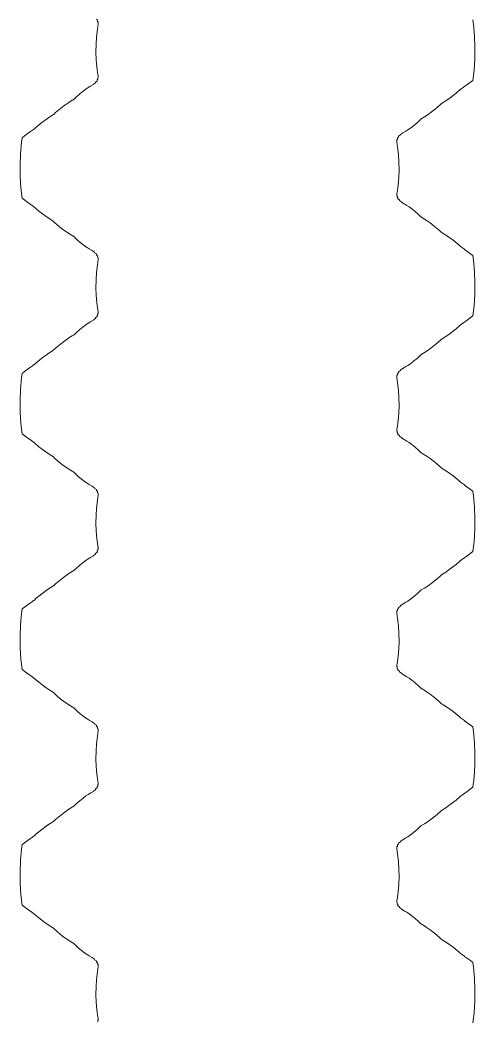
# Model space of a CAD drawing. Header units: millimetres. Extents: x -1 to 1, y -50 to 52.
# Drawn here: x -0.965 to 0.965, y -45.62 to -41.372 of the extents above; entities that cross this region are included whole.
import ezdxf

# ---------------------------------------------------------------- set-up
doc = ezdxf.new("R2010")
doc.units = ezdxf.units.MM
doc.layers.add('rack1', color=7, linetype='CONTINUOUS', lineweight=0)
doc.layers.add('rack2', color=7, linetype='CONTINUOUS', lineweight=0)

msp = doc.modelspace()

# ---------------------------------------------------------------- linework, layer by layer
at = {"layer": 'rack1'}
for p, q in [((-0.636, -41.373), (-0.6411, -41.3691)), ((-0.6363, -41.3784), (-0.636, -41.373)), ((-0.6404, -41.4435), (-0.6368, -41.4117)), ((-0.6368, -41.4117), (-0.6331, -41.3889)), ((-0.6333, -41.3809), (-0.6363, -41.3784)), ((-0.6341, -41.3879), (-0.6333, -41.3809)), ((-0.6331, -41.3889), (-0.6341, -41.3879)), ((-0.6425, -41.4758), (-0.6404, -41.4435)), ((-0.6429, -41.5083), (-0.6425, -41.4758)), ((-0.6416, -41.5407), (-0.6429, -41.5083)), ((-0.6388, -41.5727), (-0.6416, -41.5407)), ((-0.6344, -41.6041), (-0.6388, -41.5727)), ((-0.6384, -41.6266), (-0.6344, -41.6233)), ((-0.6382, -41.6312), (-0.6384, -41.6266)), ((-0.6349, -41.6171), (-0.6329, -41.6153)), ((-0.6344, -41.6233), (-0.6349, -41.6171)), ((-0.6338, -41.6074), (-0.6344, -41.6041)), ((-0.634, -41.6075), (-0.6338, -41.6074)), ((-0.6329, -41.6153), (-0.634, -41.6075)), ((-0.6975, -41.6741), (-0.6854, -41.6654)), ((-0.6854, -41.6654), (-0.6758, -41.6591)), ((-0.6758, -41.6591), (-0.6688, -41.6551)), ((-0.6688, -41.6551), (-0.6642, -41.6527)), ((-0.6642, -41.6527), (-0.6641, -41.6523)), ((-0.6641, -41.6523), (-0.6532, -41.646)), ((-0.6532, -41.646), (-0.6531, -41.6443)), ((-0.6531, -41.6443), (-0.6445, -41.6387)), ((-0.6445, -41.6357), (-0.6382, -41.6312)), ((-0.6445, -41.6387), (-0.6445, -41.6357)), ((-0.7583, -41.7218), (-0.7437, -41.7127)), ((-0.7437, -41.7127), (-0.7396, -41.7105)), ((-0.7396, -41.7105), (-0.7386, -41.7095)), ((-0.7386, -41.7095), (-0.7356, -41.7077)), ((-0.7356, -41.7077), (-0.7272, -41.6994)), ((-0.7272, -41.6994), (-0.7115, -41.6854)), ((-0.7115, -41.6854), (-0.6975, -41.6741)), ((-0.8144, -41.7654), (-0.794, -41.748)), ((-0.794, -41.748), (-0.7751, -41.7335)), ((-0.7751, -41.7335), (-0.7583, -41.7218)), ((-0.8721, -41.8073), (-0.8484, -41.7898)), ((-0.8484, -41.7898), (-0.8266, -41.7753)), ((-0.8266, -41.7753), (-0.8221, -41.7727)), ((-0.8221, -41.7727), (-0.8144, -41.7654)), ((-0.9205, -41.8454), (-0.9116, -41.8397)), ((-0.9116, -41.8397), (-0.9083, -41.8364)), ((-0.9083, -41.8364), (-0.9039, -41.8339)), ((-0.9039, -41.8339), (-0.8974, -41.828)), ((-0.8974, -41.828), (-0.8721, -41.8073)), ((-0.959, -41.8912), (-0.9563, -41.8718)), ((-0.9563, -41.8718), (-0.9466, -41.8642)), ((-0.9466, -41.8642), (-0.921, -41.8459)), ((-0.921, -41.8459), (-0.9205, -41.8454)), ((-0.9633, -41.9394), (-0.959, -41.8912)), ((-0.9651, -41.988), (-0.9633, -41.9394)), ((-0.9645, -42.0366), (-0.9651, -41.988)), ((-0.9614, -42.0851), (-0.9645, -42.0366)), ((-0.9565, -42.1284), (-0.9614, -42.0851)), ((-0.9321, -42.1467), (-0.9565, -42.1284)), ((-0.9161, -42.1575), (-0.9321, -42.1467)), ((-0.9142, -42.1595), (-0.9161, -42.1575)), ((-0.9075, -42.1635), (-0.9142, -42.1595)), ((-0.9028, -42.168), (-0.9075, -42.1635)), ((-0.9007, -42.1692), (-0.9028, -42.168)), ((-0.8846, -42.183), (-0.9007, -42.1692)), ((-0.8601, -42.2021), (-0.8846, -42.183)), ((-0.8372, -42.218), (-0.8601, -42.2021)), ((-0.8233, -42.2268), (-0.8372, -42.218)), ((-0.8222, -42.2279), (-0.8233, -42.2268)), ((-0.8214, -42.2283), (-0.8222, -42.2279)), ((-0.804, -42.244), (-0.8214, -42.2283)), ((-0.7843, -42.2599), (-0.804, -42.244)), ((-0.7664, -42.273), (-0.7843, -42.2599)), ((-0.7507, -42.2833), (-0.7664, -42.273)), ((-0.7373, -42.2912), (-0.7507, -42.2833)), ((-0.7192, -42.3082), (-0.7373, -42.2912)), ((-0.7042, -42.3208), (-0.7192, -42.3082)), ((-0.6912, -42.3308), (-0.7042, -42.3208)), ((-0.6803, -42.3383), (-0.6912, -42.3308)), ((-0.672, -42.3434), (-0.6803, -42.3383)), ((-0.6584, -42.3509), (-0.672, -42.3434)), ((-0.6583, -42.3519), (-0.6584, -42.3509)), ((-0.6485, -42.3579), (-0.6583, -42.3519)), ((-0.6485, -42.3602), (-0.6485, -42.3579)), ((-0.6411, -42.3653), (-0.6485, -42.3602)), ((-0.6411, -42.3691), (-0.6411, -42.3653)), ((-0.636, -42.373), (-0.6411, -42.3691)), ((-0.6368, -42.4117), (-0.6331, -42.3889)), ((-0.6363, -42.3784), (-0.636, -42.373)), ((-0.6333, -42.3809), (-0.6363, -42.3784)), ((-0.6341, -42.3879), (-0.6333, -42.3809)), ((-0.6331, -42.3889), (-0.6341, -42.3879)), ((-0.6404, -42.4435), (-0.6368, -42.4117)), ((-0.6429, -42.5083), (-0.6425, -42.4758)), ((-0.6425, -42.4758), (-0.6404, -42.4435)), ((-0.6416, -42.5407), (-0.6429, -42.5083)), ((-0.6388, -42.5727), (-0.6416, -42.5407)), ((-0.6344, -42.6041), (-0.6388, -42.5727)), ((-0.6338, -42.6074), (-0.6344, -42.6041)), ((-0.6641, -42.6523), (-0.6532, -42.646)), ((-0.6532, -42.646), (-0.6531, -42.6443)), ((-0.6531, -42.6443), (-0.6445, -42.6387)), ((-0.6445, -42.6357), (-0.6382, -42.6312)), ((-0.6445, -42.6387), (-0.6445, -42.6357)), ((-0.6384, -42.6266), (-0.6344, -42.6233)), ((-0.6382, -42.6312), (-0.6384, -42.6266)), ((-0.6349, -42.6171), (-0.6329, -42.6153)), ((-0.6344, -42.6233), (-0.6349, -42.6171)), ((-0.634, -42.6075), (-0.6338, -42.6074)), ((-0.6329, -42.6153), (-0.634, -42.6075)), ((-0.7272, -42.6994), (-0.7115, -42.6854)), ((-0.7115, -42.6854), (-0.6975, -42.6741)), ((-0.6975, -42.6741), (-0.6854, -42.6654)), ((-0.6854, -42.6654), (-0.6758, -42.6591)), ((-0.6758, -42.6591), (-0.6688, -42.6551)), ((-0.6688, -42.6551), (-0.6642, -42.6527)), ((-0.6642, -42.6527), (-0.6641, -42.6523)), ((-0.7751, -42.7335), (-0.7583, -42.7218)), ((-0.7583, -42.7218), (-0.7437, -42.7127)), ((-0.7437, -42.7127), (-0.7396, -42.7105)), ((-0.7396, -42.7105), (-0.7386, -42.7095)), ((-0.7386, -42.7095), (-0.7356, -42.7077)), ((-0.7356, -42.7077), (-0.7272, -42.6994)), ((-0.8484, -42.7898), (-0.8266, -42.7753)), ((-0.8266, -42.7753), (-0.8221, -42.7727)), ((-0.8221, -42.7727), (-0.8144, -42.7654)), ((-0.8144, -42.7654), (-0.794, -42.748)), ((-0.794, -42.748), (-0.7751, -42.7335)), ((-0.8974, -42.828), (-0.8721, -42.8073)), ((-0.8721, -42.8073), (-0.8484, -42.7898)), ((-0.9466, -42.8642), (-0.921, -42.8459)), ((-0.921, -42.8459), (-0.9205, -42.8454)), ((-0.9205, -42.8454), (-0.9116, -42.8397)), ((-0.9116, -42.8397), (-0.9083, -42.8364)), ((-0.9083, -42.8364), (-0.9039, -42.8339)), ((-0.9039, -42.8339), (-0.8974, -42.828)), ((-0.9633, -42.9394), (-0.959, -42.8912)), ((-0.959, -42.8912), (-0.9563, -42.8718)), ((-0.9563, -42.8718), (-0.9466, -42.8642)), ((-0.9651, -42.988), (-0.9633, -42.9394)), ((-0.9645, -43.0366), (-0.9651, -42.988)), ((-0.9614, -43.0851), (-0.9645, -43.0366)), ((-0.9565, -43.1284), (-0.9614, -43.0851)), ((-0.9321, -43.1467), (-0.9565, -43.1284)), ((-0.9161, -43.1575), (-0.9321, -43.1467)), ((-0.9142, -43.1595), (-0.9161, -43.1575)), ((-0.9075, -43.1635), (-0.9142, -43.1595)), ((-0.9028, -43.168), (-0.9075, -43.1635)), ((-0.9007, -43.1692), (-0.9028, -43.168)), ((-0.8846, -43.183), (-0.9007, -43.1692)), ((-0.8601, -43.2021), (-0.8846, -43.183)), ((-0.8372, -43.218), (-0.8601, -43.2021)), ((-0.8233, -43.2268), (-0.8372, -43.218)), ((-0.8222, -43.2279), (-0.8233, -43.2268)), ((-0.8214, -43.2283), (-0.8222, -43.2279)), ((-0.804, -43.244), (-0.8214, -43.2283)), ((-0.7843, -43.2599), (-0.804, -43.244)), ((-0.7664, -43.273), (-0.7843, -43.2599)), ((-0.7507, -43.2833), (-0.7664, -43.273)), ((-0.7373, -43.2912), (-0.7507, -43.2833)), ((-0.7192, -43.3082), (-0.7373, -43.2912)), ((-0.7042, -43.3208), (-0.7192, -43.3082)), ((-0.6912, -43.3308), (-0.7042, -43.3208)), ((-0.6803, -43.3383), (-0.6912, -43.3308)), ((-0.672, -43.3434), (-0.6803, -43.3383)), ((-0.6584, -43.3509), (-0.672, -43.3434)), ((-0.6583, -43.3519), (-0.6584, -43.3509)), ((-0.6485, -43.3579), (-0.6583, -43.3519)), ((-0.6485, -43.3602), (-0.6485, -43.3579)), ((-0.6411, -43.3653), (-0.6485, -43.3602)), ((-0.6411, -43.3691), (-0.6411, -43.3653)), ((-0.636, -43.373), (-0.6411, -43.3691)), ((-0.6404, -43.4435), (-0.6368, -43.4117)), ((-0.6368, -43.4117), (-0.6331, -43.3889)), ((-0.6363, -43.3784), (-0.636, -43.373)), ((-0.6333, -43.3809), (-0.6363, -43.3784)), ((-0.6341, -43.3879), (-0.6333, -43.3809)), ((-0.6331, -43.3889), (-0.6341, -43.3879)), ((-0.6425, -43.4758), (-0.6404, -43.4435)), ((-0.6429, -43.5083), (-0.6425, -43.4758)), ((-0.6416, -43.5407), (-0.6429, -43.5083)), ((-0.6388, -43.5727), (-0.6416, -43.5407)), ((-0.6344, -43.6041), (-0.6388, -43.5727)), ((-0.6384, -43.6266), (-0.6344, -43.6233)), ((-0.6349, -43.6171), (-0.6329, -43.6153)), ((-0.6344, -43.6233), (-0.6349, -43.6171)), ((-0.6338, -43.6074), (-0.6344, -43.6041)), ((-0.634, -43.6075), (-0.6338, -43.6074)), ((-0.6329, -43.6153), (-0.634, -43.6075)), ((-0.6975, -43.6741), (-0.6854, -43.6654)), ((-0.6854, -43.6654), (-0.6758, -43.6591)), ((-0.6758, -43.6591), (-0.6688, -43.6551)), ((-0.6688, -43.6551), (-0.6642, -43.6527)), ((-0.6642, -43.6527), (-0.6641, -43.6523)), ((-0.6641, -43.6523), (-0.6532, -43.646)), ((-0.6532, -43.646), (-0.6531, -43.6443)), ((-0.6531, -43.6443), (-0.6445, -43.6387)), ((-0.6445, -43.6357), (-0.6382, -43.6312)), ((-0.6445, -43.6387), (-0.6445, -43.6357)), ((-0.6382, -43.6312), (-0.6384, -43.6266)), ((-0.7396, -43.7105), (-0.7386, -43.7095)), ((-0.7386, -43.7095), (-0.7356, -43.7077)), ((-0.7356, -43.7077), (-0.7272, -43.6994)), ((-0.7272, -43.6994), (-0.7115, -43.6854)), ((-0.7115, -43.6854), (-0.6975, -43.6741)), ((-0.8144, -43.7654), (-0.794, -43.748)), ((-0.794, -43.748), (-0.7751, -43.7335)), ((-0.7751, -43.7335), (-0.7583, -43.7218)), ((-0.7583, -43.7218), (-0.7437, -43.7127)), ((-0.7437, -43.7127), (-0.7396, -43.7105)), ((-0.8721, -43.8073), (-0.8484, -43.7898)), ((-0.8484, -43.7898), (-0.8266, -43.7753)), ((-0.8266, -43.7753), (-0.8221, -43.7727)), ((-0.8221, -43.7727), (-0.8144, -43.7654)), ((-0.9116, -43.8397), (-0.9083, -43.8364)), ((-0.9083, -43.8364), (-0.9039, -43.8339)), ((-0.9039, -43.8339), (-0.8974, -43.828)), ((-0.8974, -43.828), (-0.8721, -43.8073)), ((-0.959, -43.8912), (-0.9563, -43.8718)), ((-0.9563, -43.8718), (-0.9466, -43.8642)), ((-0.9466, -43.8642), (-0.921, -43.8459)), ((-0.921, -43.8459), (-0.9205, -43.8454)), ((-0.9205, -43.8454), (-0.9116, -43.8397)), ((-0.9633, -43.9394), (-0.959, -43.8912)), ((-0.9651, -43.988), (-0.9633, -43.9394)), ((-0.9645, -44.0366), (-0.9651, -43.988)), ((-0.9614, -44.0851), (-0.9645, -44.0366)), ((-0.9565, -44.1284), (-0.9614, -44.0851)), ((-0.9321, -44.1467), (-0.9565, -44.1284)), ((-0.9161, -44.1575), (-0.9321, -44.1467)), ((-0.9142, -44.1595), (-0.9161, -44.1575)), ((-0.9075, -44.1635), (-0.9142, -44.1595)), ((-0.9028, -44.168), (-0.9075, -44.1635)), ((-0.9007, -44.1692), (-0.9028, -44.168)), ((-0.8846, -44.183), (-0.9007, -44.1692)), ((-0.8601, -44.2021), (-0.8846, -44.183)), ((-0.8372, -44.218), (-0.8601, -44.2021)), ((-0.8233, -44.2268), (-0.8372, -44.218)), ((-0.8222, -44.2279), (-0.8233, -44.2268)), ((-0.8214, -44.2283), (-0.8222, -44.2279)), ((-0.804, -44.244), (-0.8214, -44.2283)), ((-0.7843, -44.2599), (-0.804, -44.244)), ((-0.7664, -44.273), (-0.7843, -44.2599)), ((-0.7507, -44.2833), (-0.7664, -44.273)), ((-0.7373, -44.2912), (-0.7507, -44.2833)), ((-0.7192, -44.3082), (-0.7373, -44.2912)), ((-0.7042, -44.3208), (-0.7192, -44.3082)), ((-0.6912, -44.3308), (-0.7042, -44.3208)), ((-0.6803, -44.3383), (-0.6912, -44.3308)), ((-0.672, -44.3434), (-0.6803, -44.3383)), ((-0.6584, -44.3509), (-0.672, -44.3434)), ((-0.6583, -44.3519), (-0.6584, -44.3509)), ((-0.6485, -44.3579), (-0.6583, -44.3519)), ((-0.6485, -44.3602), (-0.6485, -44.3579)), ((-0.6411, -44.3653), (-0.6485, -44.3602)), ((-0.6411, -44.3691), (-0.6411, -44.3653)), ((-0.636, -44.373), (-0.6411, -44.3691)), ((-0.6368, -44.4117), (-0.6331, -44.3889)), ((-0.6363, -44.3784), (-0.636, -44.373)), ((-0.6333, -44.3809), (-0.6363, -44.3784)), ((-0.6341, -44.3879), (-0.6333, -44.3809)), ((-0.6331, -44.3889), (-0.6341, -44.3879)), ((-0.6404, -44.4435), (-0.6368, -44.4117)), ((-0.6425, -44.4758), (-0.6404, -44.4435)), ((-0.6429, -44.5083), (-0.6425, -44.4758)), ((-0.6416, -44.5407), (-0.6429, -44.5083)), ((-0.6388, -44.5727), (-0.6416, -44.5407)), ((-0.6344, -44.6041), (-0.6388, -44.5727)), ((-0.6532, -44.646), (-0.6531, -44.6443)), ((-0.6531, -44.6443), (-0.6445, -44.6387)), ((-0.6445, -44.6357), (-0.6382, -44.6312)), ((-0.6445, -44.6387), (-0.6445, -44.6357)), ((-0.6384, -44.6266), (-0.6344, -44.6233)), ((-0.6382, -44.6312), (-0.6384, -44.6266)), ((-0.6349, -44.6171), (-0.6329, -44.6153)), ((-0.6344, -44.6233), (-0.6349, -44.6171)), ((-0.6338, -44.6074), (-0.6344, -44.6041)), ((-0.634, -44.6075), (-0.6338, -44.6074)), ((-0.6329, -44.6153), (-0.634, -44.6075)), ((-0.7272, -44.6994), (-0.7115, -44.6854)), ((-0.7115, -44.6854), (-0.6975, -44.6741)), ((-0.6975, -44.6741), (-0.6854, -44.6654)), ((-0.6854, -44.6654), (-0.6758, -44.6591)), ((-0.6758, -44.6591), (-0.6688, -44.6551)), ((-0.6688, -44.6551), (-0.6642, -44.6527)), ((-0.6642, -44.6527), (-0.6641, -44.6523)), ((-0.6641, -44.6523), (-0.6532, -44.646)), ((-0.7751, -44.7335), (-0.7583, -44.7218)), ((-0.7583, -44.7218), (-0.7437, -44.7127)), ((-0.7437, -44.7127), (-0.7396, -44.7105)), ((-0.7396, -44.7105), (-0.7386, -44.7095)), ((-0.7386, -44.7095), (-0.7356, -44.7077)), ((-0.7356, -44.7077), (-0.7272, -44.6994)), ((-0.8221, -44.7727), (-0.8144, -44.7654)), ((-0.8144, -44.7654), (-0.794, -44.748)), ((-0.794, -44.748), (-0.7751, -44.7335)), ((-0.8974, -44.828), (-0.8721, -44.8073)), ((-0.8721, -44.8073), (-0.8484, -44.7898)), ((-0.8484, -44.7898), (-0.8266, -44.7753)), ((-0.8266, -44.7753), (-0.8221, -44.7727)), ((-0.9466, -44.8642), (-0.921, -44.8459)), ((-0.921, -44.8459), (-0.9205, -44.8454)), ((-0.9205, -44.8454), (-0.9116, -44.8397)), ((-0.9116, -44.8397), (-0.9083, -44.8364)), ((-0.9083, -44.8364), (-0.9039, -44.8339)), ((-0.9039, -44.8339), (-0.8974, -44.828)), ((-0.9633, -44.9394), (-0.959, -44.8912)), ((-0.959, -44.8912), (-0.9563, -44.8718)), ((-0.9563, -44.8718), (-0.9466, -44.8642)), ((-0.9651, -44.988), (-0.9633, -44.9394)), ((-0.9645, -45.0366), (-0.9651, -44.988)), ((-0.9614, -45.0851), (-0.9645, -45.0366)), ((-0.9565, -45.1284), (-0.9614, -45.0851)), ((-0.9321, -45.1467), (-0.9565, -45.1284)), ((-0.9161, -45.1575), (-0.9321, -45.1467)), ((-0.9142, -45.1595), (-0.9161, -45.1575)), ((-0.9075, -45.1635), (-0.9142, -45.1595)), ((-0.9028, -45.168), (-0.9075, -45.1635)), ((-0.9007, -45.1692), (-0.9028, -45.168)), ((-0.8846, -45.183), (-0.9007, -45.1692)), ((-0.8601, -45.2021), (-0.8846, -45.183)), ((-0.8372, -45.218), (-0.8601, -45.2021)), ((-0.8233, -45.2268), (-0.8372, -45.218)), ((-0.8222, -45.2279), (-0.8233, -45.2268)), ((-0.8214, -45.2283), (-0.8222, -45.2279)), ((-0.804, -45.244), (-0.8214, -45.2283)), ((-0.7843, -45.2599), (-0.804, -45.244)), ((-0.7664, -45.273), (-0.7843, -45.2599)), ((-0.7507, -45.2833), (-0.7664, -45.273)), ((-0.7373, -45.2912), (-0.7507, -45.2833)), ((-0.7192, -45.3082), (-0.7373, -45.2912)), ((-0.7042, -45.3208), (-0.7192, -45.3082)), ((-0.6912, -45.3308), (-0.7042, -45.3208)), ((-0.6803, -45.3383), (-0.6912, -45.3308)), ((-0.672, -45.3434), (-0.6803, -45.3383)), ((-0.6584, -45.3509), (-0.672, -45.3434)), ((-0.6583, -45.3519), (-0.6584, -45.3509)), ((-0.6485, -45.3579), (-0.6583, -45.3519)), ((-0.6485, -45.3602), (-0.6485, -45.3579)), ((-0.6411, -45.3653), (-0.6485, -45.3602)), ((-0.6411, -45.3691), (-0.6411, -45.3653)), ((-0.636, -45.373), (-0.6411, -45.3691)), ((-0.6368, -45.4117), (-0.6331, -45.3889)), ((-0.6363, -45.3784), (-0.636, -45.373)), ((-0.6333, -45.3809), (-0.6363, -45.3784)), ((-0.6341, -45.3879), (-0.6333, -45.3809)), ((-0.6331, -45.3889), (-0.6341, -45.3879)), ((-0.6425, -45.4758), (-0.6404, -45.4435)), ((-0.6404, -45.4435), (-0.6368, -45.4117)), ((-0.6429, -45.5083), (-0.6425, -45.4758)), ((-0.6416, -45.5407), (-0.6429, -45.5083)), ((-0.6388, -45.5727), (-0.6416, -45.5407)), ((-0.6344, -45.6041), (-0.6388, -45.5727)), ((-0.6349, -45.6171), (-0.6329, -45.6153)), ((-0.6344, -45.6233), (-0.6349, -45.6171)), ((-0.6338, -45.6074), (-0.6344, -45.6041)), ((-0.634, -45.6075), (-0.6338, -45.6074)), ((-0.6329, -45.6153), (-0.634, -45.6075))]:
    msp.add_line(p, q, dxfattribs=at)
at = {"layer": 'rack2'}
for p, q in [((0.959, -41.3912), (0.9563, -41.3718)), ((0.9633, -41.4394), (0.959, -41.3912)), ((0.9651, -41.488), (0.9633, -41.4394)), ((0.9645, -41.5366), (0.9651, -41.488)), ((0.9614, -41.5851), (0.9645, -41.5366)), ((0.9565, -41.6284), (0.9614, -41.5851)), ((0.9321, -41.6467), (0.9565, -41.6284)), ((0.8846, -41.683), (0.9007, -41.6692)), ((0.9007, -41.6692), (0.9028, -41.668)), ((0.9028, -41.668), (0.9075, -41.6635)), ((0.9075, -41.6635), (0.9142, -41.6595)), ((0.9142, -41.6595), (0.9161, -41.6575)), ((0.9161, -41.6575), (0.9321, -41.6467)), ((0.8372, -41.718), (0.8601, -41.7021)), ((0.8601, -41.7021), (0.8846, -41.683)), ((0.7843, -41.7599), (0.804, -41.744)), ((0.804, -41.744), (0.8214, -41.7283)), ((0.8214, -41.7283), (0.8222, -41.7279)), ((0.8222, -41.7279), (0.8233, -41.7268)), ((0.8233, -41.7268), (0.8372, -41.718)), ((0.7192, -41.8082), (0.7373, -41.7912)), ((0.7373, -41.7912), (0.7507, -41.7833)), ((0.7507, -41.7833), (0.7664, -41.773)), ((0.7664, -41.773), (0.7843, -41.7599)), ((0.672, -41.8434), (0.6803, -41.8383)), ((0.6803, -41.8383), (0.6912, -41.8308)), ((0.6912, -41.8308), (0.7042, -41.8208)), ((0.7042, -41.8208), (0.7192, -41.8082)), ((0.6333, -41.8809), (0.6363, -41.8784)), ((0.6341, -41.8879), (0.6333, -41.8809)), ((0.636, -41.873), (0.6411, -41.8691)), ((0.6363, -41.8784), (0.636, -41.873)), ((0.6411, -41.8653), (0.6485, -41.8602)), ((0.6411, -41.8691), (0.6411, -41.8653)), ((0.6485, -41.8579), (0.6583, -41.8519)), ((0.6485, -41.8602), (0.6485, -41.8579)), ((0.6583, -41.8519), (0.6584, -41.8509)), ((0.6584, -41.8509), (0.672, -41.8434)), ((0.6331, -41.8889), (0.6341, -41.8879)), ((0.6368, -41.9117), (0.6331, -41.8889)), ((0.6404, -41.9435), (0.6368, -41.9117)), ((0.6425, -41.9758), (0.6404, -41.9435)), ((0.6416, -42.0407), (0.6429, -42.0083)), ((0.6429, -42.0083), (0.6425, -41.9758)), ((0.6388, -42.0727), (0.6416, -42.0407)), ((0.6344, -42.1041), (0.6388, -42.0727)), ((0.6329, -42.1153), (0.634, -42.1075)), ((0.6349, -42.1171), (0.6329, -42.1153)), ((0.6338, -42.1074), (0.6344, -42.1041)), ((0.634, -42.1075), (0.6338, -42.1074)), ((0.6344, -42.1233), (0.6349, -42.1171)), ((0.6384, -42.1266), (0.6344, -42.1233)), ((0.6382, -42.1312), (0.6384, -42.1266)), ((0.6445, -42.1357), (0.6382, -42.1312)), ((0.6445, -42.1387), (0.6445, -42.1357)), ((0.6531, -42.1443), (0.6445, -42.1387)), ((0.6532, -42.146), (0.6531, -42.1443)), ((0.6641, -42.1523), (0.6532, -42.146)), ((0.6642, -42.1527), (0.6641, -42.1523)), ((0.6688, -42.1551), (0.6642, -42.1527)), ((0.6758, -42.1591), (0.6688, -42.1551)), ((0.6854, -42.1654), (0.6758, -42.1591)), ((0.6975, -42.1741), (0.6854, -42.1654)), ((0.7115, -42.1854), (0.6975, -42.1741)), ((0.7272, -42.1994), (0.7115, -42.1854)), ((0.7356, -42.2077), (0.7272, -42.1994)), ((0.7386, -42.2095), (0.7356, -42.2077)), ((0.7396, -42.2105), (0.7386, -42.2095)), ((0.7437, -42.2127), (0.7396, -42.2105)), ((0.7583, -42.2218), (0.7437, -42.2127)), ((0.7751, -42.2335), (0.7583, -42.2218)), ((0.794, -42.248), (0.7751, -42.2335)), ((0.8144, -42.2654), (0.794, -42.248)), ((0.8221, -42.2727), (0.8144, -42.2654)), ((0.8266, -42.2753), (0.8221, -42.2727)), ((0.8484, -42.2898), (0.8266, -42.2753)), ((0.8721, -42.3073), (0.8484, -42.2898)), ((0.8974, -42.328), (0.8721, -42.3073)), ((0.9039, -42.3339), (0.8974, -42.328)), ((0.9083, -42.3364), (0.9039, -42.3339)), ((0.9116, -42.3397), (0.9083, -42.3364)), ((0.9205, -42.3454), (0.9116, -42.3397)), ((0.921, -42.3459), (0.9205, -42.3454)), ((0.9466, -42.3642), (0.921, -42.3459)), ((0.9563, -42.3718), (0.9466, -42.3642)), ((0.959, -42.3912), (0.9563, -42.3718)), ((0.9633, -42.4394), (0.959, -42.3912)), ((0.9651, -42.488), (0.9633, -42.4394)), ((0.9645, -42.5366), (0.9651, -42.488)), ((0.9614, -42.5851), (0.9645, -42.5366)), ((0.9565, -42.6284), (0.9614, -42.5851)), ((0.9161, -42.6575), (0.9321, -42.6467)), ((0.9321, -42.6467), (0.9565, -42.6284)), ((0.8601, -42.7021), (0.8846, -42.683)), ((0.8846, -42.683), (0.9007, -42.6692)), ((0.9007, -42.6692), (0.9028, -42.668)), ((0.9028, -42.668), (0.9075, -42.6635)), ((0.9075, -42.6635), (0.9142, -42.6595)), ((0.9142, -42.6595), (0.9161, -42.6575)), ((0.804, -42.744), (0.8214, -42.7283)), ((0.8214, -42.7283), (0.8222, -42.7279)), ((0.8222, -42.7279), (0.8233, -42.7268)), ((0.8233, -42.7268), (0.8372, -42.718)), ((0.8372, -42.718), (0.8601, -42.7021)), ((0.7507, -42.7833), (0.7664, -42.773)), ((0.7664, -42.773), (0.7843, -42.7599)), ((0.7843, -42.7599), (0.804, -42.744)), ((0.7042, -42.8208), (0.7192, -42.8082)), ((0.7192, -42.8082), (0.7373, -42.7912)), ((0.7373, -42.7912), (0.7507, -42.7833)), ((0.6411, -42.8653), (0.6485, -42.8602)), ((0.6485, -42.8579), (0.6583, -42.8519)), ((0.6485, -42.8602), (0.6485, -42.8579)), ((0.6583, -42.8519), (0.6584, -42.8509)), ((0.6584, -42.8509), (0.672, -42.8434)), ((0.672, -42.8434), (0.6803, -42.8383)), ((0.6803, -42.8383), (0.6912, -42.8308)), ((0.6912, -42.8308), (0.7042, -42.8208)), ((0.6331, -42.8889), (0.6341, -42.8879)), ((0.6368, -42.9117), (0.6331, -42.8889)), ((0.6333, -42.8809), (0.6363, -42.8784)), ((0.6341, -42.8879), (0.6333, -42.8809)), ((0.636, -42.873), (0.6411, -42.8691)), ((0.6363, -42.8784), (0.636, -42.873)), ((0.6411, -42.8691), (0.6411, -42.8653)), ((0.6404, -42.9435), (0.6368, -42.9117)), ((0.6425, -42.9758), (0.6404, -42.9435)), ((0.6429, -43.0083), (0.6425, -42.9758)), ((0.6416, -43.0407), (0.6429, -43.0083)), ((0.6344, -43.1041), (0.6388, -43.0727)), ((0.6388, -43.0727), (0.6416, -43.0407)), ((0.6329, -43.1153), (0.634, -43.1075)), ((0.6349, -43.1171), (0.6329, -43.1153)), ((0.6338, -43.1074), (0.6344, -43.1041)), ((0.634, -43.1075), (0.6338, -43.1074)), ((0.6344, -43.1233), (0.6349, -43.1171)), ((0.6384, -43.1266), (0.6344, -43.1233)), ((0.6382, -43.1312), (0.6384, -43.1266)), ((0.6445, -43.1357), (0.6382, -43.1312)), ((0.6445, -43.1387), (0.6445, -43.1357)), ((0.6531, -43.1443), (0.6445, -43.1387)), ((0.6532, -43.146), (0.6531, -43.1443)), ((0.6641, -43.1523), (0.6532, -43.146)), ((0.6642, -43.1527), (0.6641, -43.1523)), ((0.6688, -43.1551), (0.6642, -43.1527)), ((0.6758, -43.1591), (0.6688, -43.1551)), ((0.6854, -43.1654), (0.6758, -43.1591)), ((0.6975, -43.1741), (0.6854, -43.1654)), ((0.7115, -43.1854), (0.6975, -43.1741)), ((0.7272, -43.1994), (0.7115, -43.1854)), ((0.7356, -43.2077), (0.7272, -43.1994)), ((0.7386, -43.2095), (0.7356, -43.2077)), ((0.7396, -43.2105), (0.7386, -43.2095)), ((0.7437, -43.2127), (0.7396, -43.2105)), ((0.7583, -43.2218), (0.7437, -43.2127)), ((0.7751, -43.2335), (0.7583, -43.2218)), ((0.794, -43.248), (0.7751, -43.2335)), ((0.8144, -43.2654), (0.794, -43.248)), ((0.8221, -43.2727), (0.8144, -43.2654)), ((0.8266, -43.2753), (0.8221, -43.2727)), ((0.8484, -43.2898), (0.8266, -43.2753)), ((0.8721, -43.3073), (0.8484, -43.2898)), ((0.8974, -43.328), (0.8721, -43.3073)), ((0.9039, -43.3339), (0.8974, -43.328)), ((0.9083, -43.3364), (0.9039, -43.3339)), ((0.9116, -43.3397), (0.9083, -43.3364)), ((0.9205, -43.3454), (0.9116, -43.3397)), ((0.921, -43.3459), (0.9205, -43.3454)), ((0.9466, -43.3642), (0.921, -43.3459)), ((0.9563, -43.3718), (0.9466, -43.3642)), ((0.959, -43.3912), (0.9563, -43.3718)), ((0.9633, -43.4394), (0.959, -43.3912)), ((0.9651, -43.488), (0.9633, -43.4394)), ((0.9645, -43.5366), (0.9651, -43.488)), ((0.9614, -43.5851), (0.9645, -43.5366)), ((0.9565, -43.6284), (0.9614, -43.5851)), ((0.9028, -43.668), (0.9075, -43.6635)), ((0.9075, -43.6635), (0.9142, -43.6595)), ((0.9142, -43.6595), (0.9161, -43.6575)), ((0.9161, -43.6575), (0.9321, -43.6467)), ((0.9321, -43.6467), (0.9565, -43.6284)), ((0.8372, -43.718), (0.8601, -43.7021)), ((0.8601, -43.7021), (0.8846, -43.683)), ((0.8846, -43.683), (0.9007, -43.6692)), ((0.9007, -43.6692), (0.9028, -43.668)), ((0.7843, -43.7599), (0.804, -43.744)), ((0.804, -43.744), (0.8214, -43.7283)), ((0.8214, -43.7283), (0.8222, -43.7279)), ((0.8222, -43.7279), (0.8233, -43.7268)), ((0.8233, -43.7268), (0.8372, -43.718)), ((0.7192, -43.8082), (0.7373, -43.7912)), ((0.7373, -43.7912), (0.7507, -43.7833)), ((0.7507, -43.7833), (0.7664, -43.773)), ((0.7664, -43.773), (0.7843, -43.7599)), ((0.6803, -43.8383), (0.6912, -43.8308)), ((0.6912, -43.8308), (0.7042, -43.8208)), ((0.7042, -43.8208), (0.7192, -43.8082)), ((0.6333, -43.8809), (0.6363, -43.8784)), ((0.636, -43.873), (0.6411, -43.8691)), ((0.6363, -43.8784), (0.636, -43.873)), ((0.6411, -43.8653), (0.6485, -43.8602)), ((0.6411, -43.8691), (0.6411, -43.8653)), ((0.6485, -43.8579), (0.6583, -43.8519)), ((0.6485, -43.8602), (0.6485, -43.8579)), ((0.6583, -43.8519), (0.6584, -43.8509)), ((0.6584, -43.8509), (0.672, -43.8434)), ((0.672, -43.8434), (0.6803, -43.8383)), ((0.6331, -43.8889), (0.6341, -43.8879)), ((0.6368, -43.9117), (0.6331, -43.8889)), ((0.6341, -43.8879), (0.6333, -43.8809)), ((0.6404, -43.9435), (0.6368, -43.9117)), ((0.6425, -43.9758), (0.6404, -43.9435)), ((0.6429, -44.0083), (0.6425, -43.9758)), ((0.6388, -44.0727), (0.6416, -44.0407)), ((0.6416, -44.0407), (0.6429, -44.0083)), ((0.6344, -44.1041), (0.6388, -44.0727)), ((0.6329, -44.1153), (0.634, -44.1075)), ((0.6349, -44.1171), (0.6329, -44.1153)), ((0.6338, -44.1074), (0.6344, -44.1041)), ((0.634, -44.1075), (0.6338, -44.1074)), ((0.6344, -44.1233), (0.6349, -44.1171)), ((0.6384, -44.1266), (0.6344, -44.1233)), ((0.6382, -44.1312), (0.6384, -44.1266)), ((0.6445, -44.1357), (0.6382, -44.1312)), ((0.6445, -44.1387), (0.6445, -44.1357)), ((0.6531, -44.1443), (0.6445, -44.1387)), ((0.6532, -44.146), (0.6531, -44.1443)), ((0.6641, -44.1523), (0.6532, -44.146)), ((0.6642, -44.1527), (0.6641, -44.1523)), ((0.6688, -44.1551), (0.6642, -44.1527)), ((0.6758, -44.1591), (0.6688, -44.1551)), ((0.6854, -44.1654), (0.6758, -44.1591)), ((0.6975, -44.1741), (0.6854, -44.1654)), ((0.7115, -44.1854), (0.6975, -44.1741)), ((0.7272, -44.1994), (0.7115, -44.1854)), ((0.7356, -44.2077), (0.7272, -44.1994)), ((0.7386, -44.2095), (0.7356, -44.2077)), ((0.7396, -44.2105), (0.7386, -44.2095)), ((0.7437, -44.2127), (0.7396, -44.2105)), ((0.7583, -44.2218), (0.7437, -44.2127)), ((0.7751, -44.2335), (0.7583, -44.2218)), ((0.794, -44.248), (0.7751, -44.2335)), ((0.8144, -44.2654), (0.794, -44.248)), ((0.8221, -44.2727), (0.8144, -44.2654)), ((0.8266, -44.2753), (0.8221, -44.2727)), ((0.8484, -44.2898), (0.8266, -44.2753)), ((0.8721, -44.3073), (0.8484, -44.2898)), ((0.8974, -44.328), (0.8721, -44.3073)), ((0.9039, -44.3339), (0.8974, -44.328)), ((0.9083, -44.3364), (0.9039, -44.3339)), ((0.9116, -44.3397), (0.9083, -44.3364)), ((0.9205, -44.3454), (0.9116, -44.3397)), ((0.921, -44.3459), (0.9205, -44.3454)), ((0.9466, -44.3642), (0.921, -44.3459)), ((0.9563, -44.3718), (0.9466, -44.3642)), ((0.959, -44.3912), (0.9563, -44.3718)), ((0.9633, -44.4394), (0.959, -44.3912)), ((0.9651, -44.488), (0.9633, -44.4394)), ((0.9645, -44.5366), (0.9651, -44.488)), ((0.9614, -44.5851), (0.9645, -44.5366)), ((0.9565, -44.6284), (0.9614, -44.5851)), ((0.9321, -44.6467), (0.9565, -44.6284)), ((0.8601, -44.7021), (0.8846, -44.683)), ((0.8846, -44.683), (0.9007, -44.6692)), ((0.9007, -44.6692), (0.9028, -44.668)), ((0.9028, -44.668), (0.9075, -44.6635)), ((0.9075, -44.6635), (0.9142, -44.6595)), ((0.9142, -44.6595), (0.9161, -44.6575)), ((0.9161, -44.6575), (0.9321, -44.6467)), ((0.804, -44.744), (0.8214, -44.7283)), ((0.8214, -44.7283), (0.8222, -44.7279)), ((0.8222, -44.7279), (0.8233, -44.7268)), ((0.8233, -44.7268), (0.8372, -44.718)), ((0.8372, -44.718), (0.8601, -44.7021)), ((0.7664, -44.773), (0.7843, -44.7599)), ((0.7843, -44.7599), (0.804, -44.744)), ((0.7042, -44.8208), (0.7192, -44.8082)), ((0.7192, -44.8082), (0.7373, -44.7912)), ((0.7373, -44.7912), (0.7507, -44.7833)), ((0.7507, -44.7833), (0.7664, -44.773)), ((0.6485, -44.8579), (0.6583, -44.8519)), ((0.6583, -44.8519), (0.6584, -44.8509)), ((0.6584, -44.8509), (0.672, -44.8434)), ((0.672, -44.8434), (0.6803, -44.8383)), ((0.6803, -44.8383), (0.6912, -44.8308)), ((0.6912, -44.8308), (0.7042, -44.8208)), ((0.6331, -44.8889), (0.6341, -44.8879)), ((0.6368, -44.9117), (0.6331, -44.8889)), ((0.6333, -44.8809), (0.6363, -44.8784)), ((0.6341, -44.8879), (0.6333, -44.8809)), ((0.636, -44.873), (0.6411, -44.8691)), ((0.6363, -44.8784), (0.636, -44.873)), ((0.6411, -44.8653), (0.6485, -44.8602)), ((0.6411, -44.8691), (0.6411, -44.8653)), ((0.6485, -44.8602), (0.6485, -44.8579)), ((0.6404, -44.9435), (0.6368, -44.9117)), ((0.6425, -44.9758), (0.6404, -44.9435)), ((0.6429, -45.0083), (0.6425, -44.9758)), ((0.6416, -45.0407), (0.6429, -45.0083)), ((0.6388, -45.0727), (0.6416, -45.0407)), ((0.6329, -45.1153), (0.634, -45.1075)), ((0.6338, -45.1074), (0.6344, -45.1041)), ((0.634, -45.1075), (0.6338, -45.1074)), ((0.6344, -45.1041), (0.6388, -45.0727)), ((0.6349, -45.1171), (0.6329, -45.1153)), ((0.6344, -45.1233), (0.6349, -45.1171)), ((0.6384, -45.1266), (0.6344, -45.1233)), ((0.6382, -45.1312), (0.6384, -45.1266)), ((0.6445, -45.1357), (0.6382, -45.1312)), ((0.6445, -45.1387), (0.6445, -45.1357)), ((0.6531, -45.1443), (0.6445, -45.1387)), ((0.6532, -45.146), (0.6531, -45.1443)), ((0.6641, -45.1523), (0.6532, -45.146)), ((0.6642, -45.1527), (0.6641, -45.1523)), ((0.6688, -45.1551), (0.6642, -45.1527)), ((0.6758, -45.1591), (0.6688, -45.1551)), ((0.6854, -45.1654), (0.6758, -45.1591)), ((0.6975, -45.1741), (0.6854, -45.1654)), ((0.7115, -45.1854), (0.6975, -45.1741)), ((0.7272, -45.1994), (0.7115, -45.1854)), ((0.7356, -45.2077), (0.7272, -45.1994)), ((0.7386, -45.2095), (0.7356, -45.2077)), ((0.7396, -45.2105), (0.7386, -45.2095)), ((0.7437, -45.2127), (0.7396, -45.2105)), ((0.7583, -45.2218), (0.7437, -45.2127)), ((0.7751, -45.2335), (0.7583, -45.2218)), ((0.794, -45.248), (0.7751, -45.2335)), ((0.8144, -45.2654), (0.794, -45.248)), ((0.8221, -45.2727), (0.8144, -45.2654)), ((0.8266, -45.2753), (0.8221, -45.2727)), ((0.8484, -45.2898), (0.8266, -45.2753)), ((0.8721, -45.3073), (0.8484, -45.2898)), ((0.8974, -45.328), (0.8721, -45.3073)), ((0.9039, -45.3339), (0.8974, -45.328)), ((0.9083, -45.3364), (0.9039, -45.3339)), ((0.9116, -45.3397), (0.9083, -45.3364)), ((0.9205, -45.3454), (0.9116, -45.3397)), ((0.921, -45.3459), (0.9205, -45.3454)), ((0.9466, -45.3642), (0.921, -45.3459)), ((0.9563, -45.3718), (0.9466, -45.3642)), ((0.959, -45.3912), (0.9563, -45.3718)), ((0.9633, -45.4394), (0.959, -45.3912)), ((0.9651, -45.488), (0.9633, -45.4394)), ((0.9645, -45.5366), (0.9651, -45.488)), ((0.9614, -45.5851), (0.9645, -45.5366)), ((0.9565, -45.6284), (0.9614, -45.5851))]:
    msp.add_line(p, q, dxfattribs=at)

doc.saveas('drawing.dxf')
